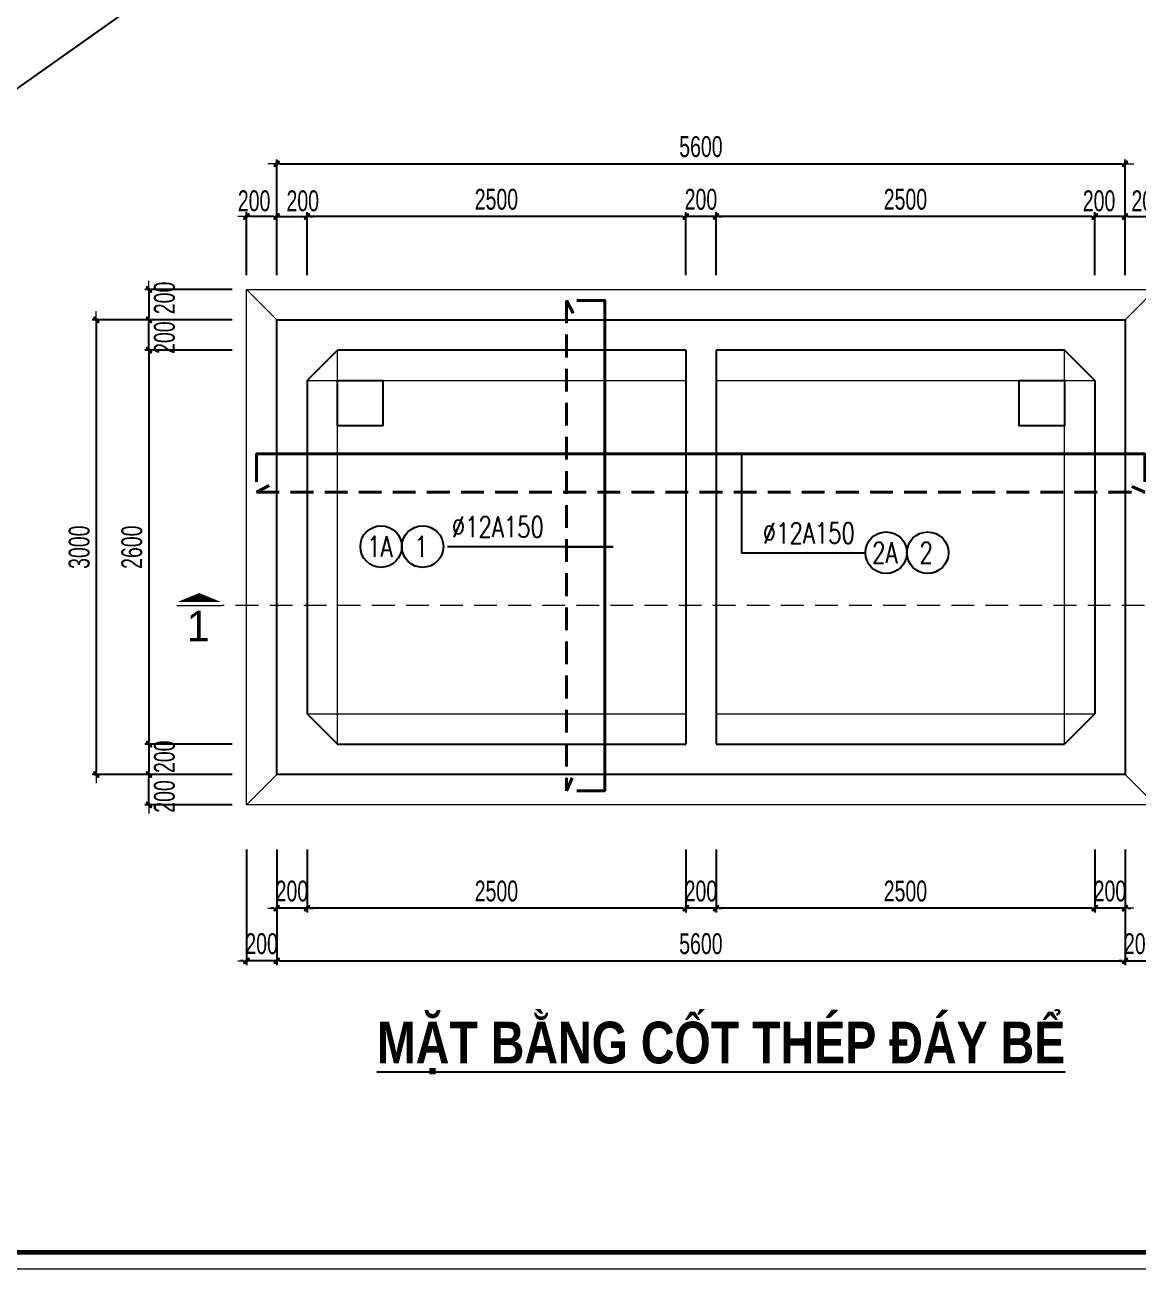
# Model space of a CAD drawing. Header units: millimetres. Extents: x 142758 to 365363, y -504867 to -415100.
# Drawn here: x 255307 to 262656, y -478817 to -470608 of the extents above; entities that cross this region are included whole.
import ezdxf
from ezdxf.enums import TextEntityAlignment as Align

# ---------------------------------------------------------------- set-up
doc = ezdxf.new("R2010")
doc.units = ezdxf.units.MM
doc.header["$LTSCALE"] = 20
doc.header["$MEASUREMENT"] = 0
doc.header["$PDMODE"] = 32
doc.linetypes.add('HIDDEN', pattern=[0.375, 0.25, -0.125])
doc.layers.get('Defpoints').update_dxf_attribs({"color": 1})
doc.layers.add('KCS_Plotter', color=11, linetype='Continuous', plot=False)
doc.layers.add('Khungten_LCDI', color=7, linetype='Continuous')
for name, color, linetype, lineweight in [('LC Dim', 8, 'Continuous', 18), ('LC Khac', 4, 'Continuous', 9), ('LC MANH DUT', 35, 'HIDDEN', 5), ('LC Net dam2', 6, 'Continuous', 40), ('LC Net manh', 16, 'Continuous', 5), ('LC Net thay', 7, 'Continuous', 25), ('LC Text1', 3, 'Continuous', 20), ('LC Text2', 7, 'Continuous', 25)]:
    doc.layers.add(name, color=color, linetype=linetype, lineweight=lineweight)
doc.styles.add('HOATBIF', font='hoatbif.shx', dxfattribs={"width": 0.7})
doc.styles.add('Khungten', font='VHAVAN.TTF', dxfattribs={"width": 0.9, "height": 5000})
doc.styles.add('LC 1', font='VHAVANB.TTF')
doc.styles.add('LC 3', font='vnsimli.shx', dxfattribs={"width": 0.75})
doc.styles.add('LC3', font='VHARIALB.TTF', dxfattribs={"width": 0.8})
doc.styles.add('Title', font='VHBLACK.TTF', dxfattribs={"width": 0.8})
doc.dimstyles.new('MONG', dxfattribs={"dimscale": 50, "dimtxt": 2.5, "dimasz": 0.35, "dimexe": 0.5, "dimexo": 0, "dimgap": 0.8, "dimtad": 1, "dimdec": 0, "dimzin": 0, "dimdsep": 46, "dimtxsty": 'HOATBIF', "dimblk1": 'DOT', "dimblk2": 'DOT', "dimsah": 1, "dimcen": -1, "dimdle": 1, "dimclrd": 256, "dimclre": 256, "dimclrt": 4, "dimadec": 3, "dimazin": 2, "dimtfac": 0.333333, "dimtdec": 0, "dimtix": 1, "dimtmove": 2, "dimatfit": 3, "dimldrblk": 'DOT', "dimfxl": 1, "dimtvp": 0.833333, "dimtolj": 1, "dimtzin": 0, "dimarcsym": 0})

# ---------------------------------------------------------------- blocks, each defined once
blk = doc.blocks.new('lcdi fix')
at = {"layer": 'Defpoints', "lineweight": 0}
blk.add_lwpolyline([(-1200, -14850), (-1200, 14850), (40800, 14850), (40800, -14850)], close=True, dxfattribs=at)
at = {"layer": 'Khungten_LCDI', "color": 5, "lineweight": 60}
blk.add_lwpolyline([(0, -14650), (0, 14650), (40600, 14650), (40600, -14650)], close=True, dxfattribs=at)
at = {"color": 7, "style": 'Khungten', "width": 0.8}
for tag, p in [('REVISION', (39499, -10746)), ('NGAYHT', (39546, -11609))]:
    blk.add_attdef(tag, text='', height=200, dxfattribs=at).set_placement(p, align=Align.CENTER)
at = {"layer": 'LC Text1', "style": 'Title', "width": 1.485915}
for tag, p, p2 in [('TENBANVE1', (36913, -8886), (40339, -8886)), ('TENBANVE2', (36913, -9562), (40339, -9562))]:
    blk.add_attdef(tag, text='', height=250, dxfattribs=at).set_placement(p, p2, align=Align.FIT)
at = {"layer": 'LC Text1', "style": 'Title', "width": 0.7}
blk.add_attdef('SOBANVE', text='', height=250, dxfattribs=at).set_placement((39562, -13896), align=Align.CENTER)
blk = doc.blocks.new('DOT')
at = {"layer": 'LC Dim'}
blk.add_line((-3, 0), (3, 0), dxfattribs=at)
at = {"layer": 'LC Dim', "color": 4}
blk.add_line((-1, -1), (1, 1), dxfattribs=at)
blk.add_lwpolyline([(0.5, 1), (-1, -0.5), (-0.5, -1), (1, 0.5)], close=True, dxfattribs=at)
blk = doc.blocks.new('*D274')
at = {"layer": 'Defpoints', "color": 0, "ltscale": 2, "transparency": 16777216}
for p in [(256675.5, -472753.9), (256126.4, -475353.9), (256675.5, -475353.9)]:
    blk.add_point(p, dxfattribs=at)
at = {"layer": 'LC Dim', "lineweight": -2, "ltscale": 2, "transparency": 16777216}
for p, q in [((256675.5, -472753.9), (256098.9, -472753.9)), ((256126.4, -472773.1), (256126.4, -475334.6)), ((256675.5, -475353.9), (256098.9, -475353.9))]:
    blk.add_line(p, q, dxfattribs=at)
at = {"layer": 'LC Dim', "lineweight": -2, "ltscale": 2, "transparency": 16777216, "xscale": 19.25, "yscale": 19.25, "zscale": 19.25}
for p, rotation in [((256126.4, -472753.9), 90), ((256126.4, -475353.9), 270)]:
    blk.add_blockref('DOT', p, dxfattribs=dict(at, rotation=rotation))
at = {"layer": 'LC Dim', "color": 4, "ltscale": 2, "transparency": 16777216, "insert": (256013.6, -474053.9), "char_height": 137.5, "attachment_point": 5, "rotation": 90, "style": 'HOATBIF'}
blk.add_mtext('\\A1;2600', dxfattribs=at)
blk = doc.blocks.new('_Dot')
at = {"color": 0, "linetype": 'ByBlock', "lineweight": -2}
blk.add_line((-0.5, 0), (-1, 0), dxfattribs=at)
at = {"color": 0, "linetype": 'ByBlock', "const_width": 0.5}
blk.add_lwpolyline([(-0.25, 0, 1), (0.25, 0, 1)], format="xyb", close=True, dxfattribs=at)
blk = doc.blocks.new('*D275')
at = {"layer": 'Defpoints', "color": 0, "ltscale": 2, "transparency": 16777216}
for p in [(256675.5, -472553.9), (255778.9, -475553.9), (256675.5, -475553.9)]:
    blk.add_point(p, dxfattribs=at)
at = {"layer": 'LC Dim', "lineweight": -2, "ltscale": 2, "transparency": 16777216}
for p, q in [((256675.5, -472553.9), (255751.4, -472553.9)), ((255778.9, -472573.1), (255778.9, -475534.6)), ((256675.5, -475553.9), (255751.4, -475553.9))]:
    blk.add_line(p, q, dxfattribs=at)
at = {"layer": 'LC Dim', "lineweight": -2, "ltscale": 2, "transparency": 16777216, "xscale": 19.25, "yscale": 19.25, "zscale": 19.25}
for p, rotation in [((255778.9, -472553.9), 90), ((255778.9, -475553.9), 270)]:
    blk.add_blockref('DOT', p, dxfattribs=dict(at, rotation=rotation))
at = {"layer": 'LC Dim', "color": 4, "ltscale": 2, "transparency": 16777216, "insert": (255666.1, -474053.9), "char_height": 137.5, "attachment_point": 5, "rotation": 90, "style": 'HOATBIF'}
blk.add_mtext('\\A1;3000', dxfattribs=at)
blk = doc.blocks.new('*D277')
at = {"layer": 'Defpoints', "color": 0, "ltscale": 2, "transparency": 16777216}
for p in [(262369.8, -471871.9), (262369.8, -472259.5), (262569.8, -472259.5)]:
    blk.add_point(p, dxfattribs=at)
at = {"layer": 'LC Dim', "lineweight": -2, "ltscale": 2, "transparency": 16777216}
for p, q in [((262369.8, -472259.5), (262369.8, -471844.4)), ((262569.8, -472259.5), (262569.8, -471844.4)), ((262350.6, -471871.9), (262331.3, -471871.9)), ((262569.8, -471871.9), (262369.8, -471871.9)), ((262589.1, -471871.9), (262608.3, -471871.9))]:
    blk.add_line(p, q, dxfattribs=at)
at = {"layer": 'LC Dim', "lineweight": -2, "ltscale": 2, "transparency": 16777216, "xscale": 19.25, "yscale": 19.25, "zscale": 19.25}
blk.add_blockref('DOT', (262369.8, -471871.9), dxfattribs=at)
at = {"layer": 'LC Dim', "lineweight": -2, "ltscale": 2, "transparency": 16777216, "xscale": 19.25, "yscale": 19.25, "zscale": 19.25, "rotation": 180}
blk.add_blockref('DOT', (262569.8, -471871.9), dxfattribs=at)
at = {"layer": 'LC Dim', "color": 4, "ltscale": 2, "transparency": 16777216, "insert": (262398.1, -471769.4), "char_height": 137.5, "attachment_point": 5, "style": 'HOATBIF'}
blk.add_mtext('\\A1;200', dxfattribs=at)
blk = doc.blocks.new('*D278')
at = {"layer": 'Defpoints', "color": 0, "ltscale": 2, "transparency": 16777216}
for p in [(262769.8, -471871.9), (262569.8, -472259.5), (262769.8, -472259.5)]:
    blk.add_point(p, dxfattribs=at)
at = {"layer": 'LC Dim', "lineweight": -2, "ltscale": 2, "transparency": 16777216}
for p, q in [((262569.8, -472259.5), (262569.8, -471844.4)), ((262769.8, -472259.5), (262769.8, -471844.4)), ((262589.1, -471871.9), (262750.6, -471871.9))]:
    blk.add_line(p, q, dxfattribs=at)
at = {"layer": 'LC Dim', "lineweight": -2, "ltscale": 2, "transparency": 16777216, "xscale": 19.25, "yscale": 19.25, "zscale": 19.25, "rotation": 180}
blk.add_blockref('DOT', (262569.8, -471871.9), dxfattribs=at)
at = {"layer": 'LC Dim', "lineweight": -2, "ltscale": 2, "transparency": 16777216, "xscale": 19.25, "yscale": 19.25, "zscale": 19.25}
blk.add_blockref('DOT', (262769.8, -471871.9), dxfattribs=at)
at = {"layer": 'LC Dim', "color": 4, "ltscale": 2, "transparency": 16777216, "insert": (262719.3, -471769.4), "char_height": 137.5, "attachment_point": 5, "style": 'HOATBIF'}
blk.add_mtext('\\A1;200', dxfattribs=at)
blk = doc.blocks.new('*D279')
at = {"layer": 'Defpoints', "color": 0, "ltscale": 2, "transparency": 16777216}
for p in [(257169.8, -471871.9), (256969.8, -472259.5), (257169.8, -472259.5)]:
    blk.add_point(p, dxfattribs=at)
at = {"layer": 'LC Dim', "lineweight": -2, "ltscale": 2, "transparency": 16777216}
for p, q in [((256969.8, -472259.5), (256969.8, -471844.4)), ((257169.8, -472259.5), (257169.8, -471844.4)), ((256950.6, -471871.9), (256931.3, -471871.9)), ((256969.8, -471871.9), (257169.8, -471871.9)), ((257189.1, -471871.9), (257208.3, -471871.9))]:
    blk.add_line(p, q, dxfattribs=at)
at = {"layer": 'LC Dim', "lineweight": -2, "ltscale": 2, "transparency": 16777216, "xscale": 19.25, "yscale": 19.25, "zscale": 19.25}
blk.add_blockref('DOT', (256969.8, -471871.9), dxfattribs=at)
at = {"layer": 'LC Dim', "lineweight": -2, "ltscale": 2, "transparency": 16777216, "xscale": 19.25, "yscale": 19.25, "zscale": 19.25, "rotation": 180}
blk.add_blockref('DOT', (257169.8, -471871.9), dxfattribs=at)
at = {"layer": 'LC Dim', "color": 4, "ltscale": 2, "transparency": 16777216, "insert": (257141.6, -471769.4), "char_height": 137.5, "attachment_point": 5, "style": 'HOATBIF'}
blk.add_mtext('\\A1;200', dxfattribs=at)
blk = doc.blocks.new('*D280')
at = {"layer": 'Defpoints', "color": 0, "ltscale": 2, "transparency": 16777216}
for p in [(256769.8, -471871.9), (256769.8, -472259.5), (256969.8, -472259.5)]:
    blk.add_point(p, dxfattribs=at)
at = {"layer": 'LC Dim', "lineweight": -2, "ltscale": 2, "transparency": 16777216}
for p, q in [((256769.8, -472259.5), (256769.8, -471844.4)), ((256969.8, -472259.5), (256969.8, -471844.4)), ((256950.6, -471871.9), (256789.1, -471871.9))]:
    blk.add_line(p, q, dxfattribs=at)
at = {"layer": 'LC Dim', "lineweight": -2, "ltscale": 2, "transparency": 16777216, "xscale": 19.25, "yscale": 19.25, "zscale": 19.25, "rotation": 180}
blk.add_blockref('DOT', (256769.8, -471871.9), dxfattribs=at)
at = {"layer": 'LC Dim', "lineweight": -2, "ltscale": 2, "transparency": 16777216, "xscale": 19.25, "yscale": 19.25, "zscale": 19.25}
blk.add_blockref('DOT', (256969.8, -471871.9), dxfattribs=at)
at = {"layer": 'LC Dim', "color": 4, "ltscale": 2, "transparency": 16777216, "insert": (256820.4, -471769.4), "char_height": 137.5, "attachment_point": 5, "style": 'HOATBIF'}
blk.add_mtext('\\A1;200', dxfattribs=at)
blk = doc.blocks.new('*D281')
at = {"layer": 'Defpoints', "color": 0, "ltscale": 2, "transparency": 16777216}
for p in [(256675.5, -472353.9), (256126.4, -472553.9), (256675.5, -472553.9)]:
    blk.add_point(p, dxfattribs=at)
at = {"layer": 'LC Dim', "lineweight": -2, "ltscale": 2, "transparency": 16777216}
for p, q in [((256675.5, -472353.9), (256098.9, -472353.9)), ((256126.4, -472373.1), (256126.4, -472534.6)), ((256675.5, -472553.9), (256098.9, -472553.9))]:
    blk.add_line(p, q, dxfattribs=at)
at = {"layer": 'LC Dim', "lineweight": -2, "ltscale": 2, "transparency": 16777216, "xscale": 19.25, "yscale": 19.25, "zscale": 19.25}
for p, rotation in [((256126.4, -472353.9), 90), ((256126.4, -472553.9), 270)]:
    blk.add_blockref('DOT', p, dxfattribs=dict(at, rotation=rotation))
at = {"layer": 'LC Dim', "color": 4, "ltscale": 2, "transparency": 16777216, "insert": (256228.9, -472409.3), "char_height": 137.5, "attachment_point": 5, "rotation": 90, "style": 'HOATBIF'}
blk.add_mtext('\\A1;200', dxfattribs=at)
blk = doc.blocks.new('*D282')
at = {"layer": 'Defpoints', "color": 0, "ltscale": 2, "transparency": 16777216}
for p in [(256126.4, -472553.9), (256675.5, -472553.9), (256675.5, -472753.9)]:
    blk.add_point(p, dxfattribs=at)
at = {"layer": 'LC Dim', "lineweight": -2, "ltscale": 2, "transparency": 16777216}
for p, q in [((256675.5, -472553.9), (256098.9, -472553.9)), ((256126.4, -472734.6), (256126.4, -472573.1)), ((256675.5, -472753.9), (256098.9, -472753.9))]:
    blk.add_line(p, q, dxfattribs=at)
at = {"layer": 'LC Dim', "lineweight": -2, "ltscale": 2, "transparency": 16777216, "xscale": 19.25, "yscale": 19.25, "zscale": 19.25}
for p, rotation in [((256126.4, -472553.9), 90), ((256126.4, -472753.9), 270)]:
    blk.add_blockref('DOT', p, dxfattribs=dict(at, rotation=rotation))
at = {"layer": 'LC Dim', "color": 4, "ltscale": 2, "transparency": 16777216, "insert": (256228.9, -472671.3), "char_height": 137.5, "attachment_point": 5, "rotation": 90, "style": 'HOATBIF'}
blk.add_mtext('\\A1;200', dxfattribs=at)
blk = doc.blocks.new('*D283')
at = {"layer": 'Defpoints', "color": 0, "ltscale": 2, "transparency": 16777216}
for p in [(256126.4, -475553.9), (256675.5, -475553.9), (256675.5, -475753.9)]:
    blk.add_point(p, dxfattribs=at)
at = {"layer": 'LC Dim', "lineweight": -2, "ltscale": 2, "transparency": 16777216}
for p, q in [((256675.5, -475553.9), (256098.9, -475553.9)), ((256126.4, -475734.6), (256126.4, -475573.1)), ((256675.5, -475753.9), (256098.9, -475753.9))]:
    blk.add_line(p, q, dxfattribs=at)
at = {"layer": 'LC Dim', "lineweight": -2, "ltscale": 2, "transparency": 16777216, "xscale": 19.25, "yscale": 19.25, "zscale": 19.25}
for p, rotation in [((256126.4, -475553.9), 90), ((256126.4, -475753.9), 270)]:
    blk.add_blockref('DOT', p, dxfattribs=dict(at, rotation=rotation))
at = {"layer": 'LC Dim', "color": 4, "ltscale": 2, "transparency": 16777216, "insert": (256228.9, -475698.5), "char_height": 137.5, "attachment_point": 5, "rotation": 90, "style": 'HOATBIF'}
blk.add_mtext('\\A1;200', dxfattribs=at)
blk = doc.blocks.new('*D284')
at = {"layer": 'Defpoints', "color": 0, "ltscale": 2, "transparency": 16777216}
for p in [(256675.5, -475353.9), (256126.4, -475553.9), (256675.5, -475553.9)]:
    blk.add_point(p, dxfattribs=at)
at = {"layer": 'LC Dim', "lineweight": -2, "ltscale": 2, "transparency": 16777216}
for p, q in [((256675.5, -475353.9), (256098.9, -475353.9)), ((256126.4, -475373.1), (256126.4, -475534.6)), ((256675.5, -475553.9), (256098.9, -475553.9))]:
    blk.add_line(p, q, dxfattribs=at)
at = {"layer": 'LC Dim', "lineweight": -2, "ltscale": 2, "transparency": 16777216, "xscale": 19.25, "yscale": 19.25, "zscale": 19.25}
for p, rotation in [((256126.4, -475353.9), 90), ((256126.4, -475553.9), 270)]:
    blk.add_blockref('DOT', p, dxfattribs=dict(at, rotation=rotation))
at = {"layer": 'LC Dim', "color": 4, "ltscale": 2, "transparency": 16777216, "insert": (256228.9, -475436.4), "char_height": 137.5, "attachment_point": 5, "rotation": 90, "style": 'HOATBIF'}
blk.add_mtext('\\A1;200', dxfattribs=at)
blk = doc.blocks.new('TIEUDE1')
at = {"layer": 'LC Text2', "color": 7, "style": 'LC 1'}
blk.add_attdef('TIªU§Ò', text='', height=5, dxfattribs=at).set_placement((0, 0), align=Align.BOTTOM_CENTER)
blk.add_attdef('TL', text='', height=3, dxfattribs=at).set_placement((0, -2), align=Align.TOP_CENTER)
blk = doc.blocks.new('*D285')
at = {"layer": 'Defpoints', "color": 0, "ltscale": 2, "transparency": 16777216}
for p in [(262569.8, -471524.4), (256969.8, -472259.5), (262569.8, -472259.5)]:
    blk.add_point(p, dxfattribs=at)
at = {"layer": 'LC Dim', "lineweight": -2, "ltscale": 2, "transparency": 16777216}
for p, q in [((256969.8, -472259.5), (256969.8, -471496.9)), ((262569.8, -472259.5), (262569.8, -471496.9)), ((256989.1, -471524.4), (262550.6, -471524.4))]:
    blk.add_line(p, q, dxfattribs=at)
at = {"layer": 'LC Dim', "lineweight": -2, "ltscale": 2, "transparency": 16777216, "xscale": 19.25, "yscale": 19.25, "zscale": 19.25, "rotation": 180}
blk.add_blockref('DOT', (256969.8, -471524.4), dxfattribs=at)
at = {"layer": 'LC Dim', "lineweight": -2, "ltscale": 2, "transparency": 16777216, "xscale": 19.25, "yscale": 19.25, "zscale": 19.25}
blk.add_blockref('DOT', (262569.8, -471524.4), dxfattribs=at)
at = {"layer": 'LC Dim', "color": 4, "ltscale": 2, "transparency": 16777216, "insert": (259769.8, -471411.7), "char_height": 137.5, "attachment_point": 5, "style": 'HOATBIF'}
blk.add_mtext('\\A1;5600', dxfattribs=at)
blk = doc.blocks.new('*D286')
at = {"layer": 'Defpoints', "color": 0, "ltscale": 2, "transparency": 16777216}
for p in [(259869.8, -471871.9), (259869.8, -472259.5), (262369.8, -472259.5)]:
    blk.add_point(p, dxfattribs=at)
at = {"layer": 'LC Dim', "lineweight": -2, "ltscale": 2, "transparency": 16777216}
for p, q in [((259869.8, -472259.5), (259869.8, -471844.4)), ((262369.8, -472259.5), (262369.8, -471844.4)), ((262350.6, -471871.9), (259889.1, -471871.9))]:
    blk.add_line(p, q, dxfattribs=at)
at = {"layer": 'LC Dim', "lineweight": -2, "ltscale": 2, "transparency": 16777216, "xscale": 19.25, "yscale": 19.25, "zscale": 19.25, "rotation": 180}
blk.add_blockref('DOT', (259869.8, -471871.9), dxfattribs=at)
at = {"layer": 'LC Dim', "lineweight": -2, "ltscale": 2, "transparency": 16777216, "xscale": 19.25, "yscale": 19.25, "zscale": 19.25}
blk.add_blockref('DOT', (262369.8, -471871.9), dxfattribs=at)
at = {"layer": 'LC Dim', "color": 4, "ltscale": 2, "transparency": 16777216, "insert": (261119.8, -471759.2), "char_height": 137.5, "attachment_point": 5, "style": 'HOATBIF'}
blk.add_mtext('\\A1;2500', dxfattribs=at)
blk = doc.blocks.new('*D287')
at = {"layer": 'Defpoints', "color": 0, "ltscale": 2, "transparency": 16777216}
for p in [(257169.8, -471871.9), (257169.8, -472259.5), (259669.8, -472259.5)]:
    blk.add_point(p, dxfattribs=at)
at = {"layer": 'LC Dim', "lineweight": -2, "ltscale": 2, "transparency": 16777216}
for p, q in [((257169.8, -472259.5), (257169.8, -471844.4)), ((259669.8, -472259.5), (259669.8, -471844.4)), ((259650.6, -471871.9), (257189.1, -471871.9))]:
    blk.add_line(p, q, dxfattribs=at)
at = {"layer": 'LC Dim', "lineweight": -2, "ltscale": 2, "transparency": 16777216, "xscale": 19.25, "yscale": 19.25, "zscale": 19.25, "rotation": 180}
blk.add_blockref('DOT', (257169.8, -471871.9), dxfattribs=at)
at = {"layer": 'LC Dim', "lineweight": -2, "ltscale": 2, "transparency": 16777216, "xscale": 19.25, "yscale": 19.25, "zscale": 19.25}
blk.add_blockref('DOT', (259669.8, -471871.9), dxfattribs=at)
at = {"layer": 'LC Dim', "color": 4, "ltscale": 2, "transparency": 16777216, "insert": (258419.8, -471759.2), "char_height": 137.5, "attachment_point": 5, "style": 'HOATBIF'}
blk.add_mtext('\\A1;2500', dxfattribs=at)
blk = doc.blocks.new('*D288')
at = {"layer": 'Defpoints', "color": 0, "ltscale": 2, "transparency": 16777216}
for p in [(259669.8, -471871.9), (259669.8, -472259.5), (259869.8, -472259.5)]:
    blk.add_point(p, dxfattribs=at)
at = {"layer": 'LC Dim', "lineweight": -2, "ltscale": 2, "transparency": 16777216}
for p, q in [((259669.8, -472259.5), (259669.8, -471844.4)), ((259869.8, -472259.5), (259869.8, -471844.4)), ((259650.6, -471871.9), (259631.3, -471871.9)), ((259869.8, -471871.9), (259669.8, -471871.9)), ((259889.1, -471871.9), (259908.3, -471871.9))]:
    blk.add_line(p, q, dxfattribs=at)
at = {"layer": 'LC Dim', "lineweight": -2, "ltscale": 2, "transparency": 16777216, "xscale": 19.25, "yscale": 19.25, "zscale": 19.25}
blk.add_blockref('DOT', (259669.8, -471871.9), dxfattribs=at)
at = {"layer": 'LC Dim', "lineweight": -2, "ltscale": 2, "transparency": 16777216, "xscale": 19.25, "yscale": 19.25, "zscale": 19.25, "rotation": 180}
blk.add_blockref('DOT', (259869.8, -471871.9), dxfattribs=at)
at = {"layer": 'LC Dim', "color": 4, "ltscale": 2, "transparency": 16777216, "insert": (259769.8, -471759.2), "char_height": 137.5, "attachment_point": 5, "style": 'HOATBIF'}
blk.add_mtext('\\A1;200', dxfattribs=at)
blk = doc.blocks.new('*D289')
at = {"layer": 'Defpoints', "color": 0, "ltscale": 2, "transparency": 16777216}
for p in [(256969.8, -476048.2), (262569.8, -476048.2), (262569.8, -476783.3)]:
    blk.add_point(p, dxfattribs=at)
at = {"layer": 'LC Dim', "lineweight": -2, "ltscale": 2, "transparency": 16777216}
for p, q in [((256969.8, -476048.2), (256969.8, -476810.8)), ((262569.8, -476048.2), (262569.8, -476810.8)), ((256989.1, -476783.3), (262550.6, -476783.3))]:
    blk.add_line(p, q, dxfattribs=at)
at = {"layer": 'LC Dim', "lineweight": -2, "ltscale": 2, "transparency": 16777216, "xscale": 19.25, "yscale": 19.25, "zscale": 19.25, "rotation": 180}
blk.add_blockref('DOT', (256969.8, -476783.3), dxfattribs=at)
at = {"layer": 'LC Dim', "lineweight": -2, "ltscale": 2, "transparency": 16777216, "xscale": 19.25, "yscale": 19.25, "zscale": 19.25}
blk.add_blockref('DOT', (262569.8, -476783.3), dxfattribs=at)
at = {"layer": 'LC Dim', "color": 4, "ltscale": 2, "transparency": 16777216, "insert": (259769.8, -476670.6), "char_height": 137.5, "attachment_point": 5, "style": 'HOATBIF'}
blk.add_mtext('\\A1;5600', dxfattribs=at)
blk = doc.blocks.new('*D290')
at = {"layer": 'Defpoints', "color": 0, "ltscale": 2, "transparency": 16777216}
for p in [(259869.8, -476048.2), (262369.8, -476048.2), (259869.8, -476435.8)]:
    blk.add_point(p, dxfattribs=at)
at = {"layer": 'LC Dim', "lineweight": -2, "ltscale": 2, "transparency": 16777216}
for p, q in [((259869.8, -476048.2), (259869.8, -476463.3)), ((262369.8, -476048.2), (262369.8, -476463.3)), ((262350.6, -476435.8), (259889.1, -476435.8))]:
    blk.add_line(p, q, dxfattribs=at)
at = {"layer": 'LC Dim', "lineweight": -2, "ltscale": 2, "transparency": 16777216, "xscale": 19.25, "yscale": 19.25, "zscale": 19.25, "rotation": 180}
blk.add_blockref('DOT', (259869.8, -476435.8), dxfattribs=at)
at = {"layer": 'LC Dim', "lineweight": -2, "ltscale": 2, "transparency": 16777216, "xscale": 19.25, "yscale": 19.25, "zscale": 19.25}
blk.add_blockref('DOT', (262369.8, -476435.8), dxfattribs=at)
at = {"layer": 'LC Dim', "color": 4, "ltscale": 2, "transparency": 16777216, "insert": (261119.8, -476323.1), "char_height": 137.5, "attachment_point": 5, "style": 'HOATBIF'}
blk.add_mtext('\\A1;2500', dxfattribs=at)
blk = doc.blocks.new('*D291')
at = {"layer": 'Defpoints', "color": 0, "ltscale": 2, "transparency": 16777216}
for p in [(257169.8, -476048.2), (259669.8, -476048.2), (257169.8, -476435.8)]:
    blk.add_point(p, dxfattribs=at)
at = {"layer": 'LC Dim', "lineweight": -2, "ltscale": 2, "transparency": 16777216}
for p, q in [((257169.8, -476048.2), (257169.8, -476463.3)), ((259669.8, -476048.2), (259669.8, -476463.3)), ((259650.6, -476435.8), (257189.1, -476435.8))]:
    blk.add_line(p, q, dxfattribs=at)
at = {"layer": 'LC Dim', "lineweight": -2, "ltscale": 2, "transparency": 16777216, "xscale": 19.25, "yscale": 19.25, "zscale": 19.25, "rotation": 180}
blk.add_blockref('DOT', (257169.8, -476435.8), dxfattribs=at)
at = {"layer": 'LC Dim', "lineweight": -2, "ltscale": 2, "transparency": 16777216, "xscale": 19.25, "yscale": 19.25, "zscale": 19.25}
blk.add_blockref('DOT', (259669.8, -476435.8), dxfattribs=at)
at = {"layer": 'LC Dim', "color": 4, "ltscale": 2, "transparency": 16777216, "insert": (258419.8, -476323.1), "char_height": 137.5, "attachment_point": 5, "style": 'HOATBIF'}
blk.add_mtext('\\A1;2500', dxfattribs=at)
blk = doc.blocks.new('*D292')
at = {"layer": 'Defpoints', "color": 0, "ltscale": 2, "transparency": 16777216}
for p in [(259669.8, -476048.2), (259869.8, -476048.2), (259669.8, -476435.8)]:
    blk.add_point(p, dxfattribs=at)
at = {"layer": 'LC Dim', "lineweight": -2, "ltscale": 2, "transparency": 16777216}
for p, q in [((259669.8, -476048.2), (259669.8, -476463.3)), ((259869.8, -476048.2), (259869.8, -476463.3)), ((259650.6, -476435.8), (259631.3, -476435.8)), ((259869.8, -476435.8), (259669.8, -476435.8)), ((259889.1, -476435.8), (259908.3, -476435.8))]:
    blk.add_line(p, q, dxfattribs=at)
at = {"layer": 'LC Dim', "lineweight": -2, "ltscale": 2, "transparency": 16777216, "xscale": 19.25, "yscale": 19.25, "zscale": 19.25}
blk.add_blockref('DOT', (259669.8, -476435.8), dxfattribs=at)
at = {"layer": 'LC Dim', "lineweight": -2, "ltscale": 2, "transparency": 16777216, "xscale": 19.25, "yscale": 19.25, "zscale": 19.25, "rotation": 180}
blk.add_blockref('DOT', (259869.8, -476435.8), dxfattribs=at)
at = {"layer": 'LC Dim', "color": 4, "ltscale": 2, "transparency": 16777216, "insert": (259769.8, -476323.1), "char_height": 137.5, "attachment_point": 5, "style": 'HOATBIF'}
blk.add_mtext('\\A1;200', dxfattribs=at)
blk = doc.blocks.new('*D293')
at = {"layer": 'Defpoints', "color": 0, "ltscale": 2, "transparency": 16777216}
for p in [(256969.8, -476048.2), (257169.8, -476048.2), (256969.8, -476435.8)]:
    blk.add_point(p, dxfattribs=at)
at = {"layer": 'LC Dim', "lineweight": -2, "ltscale": 2, "transparency": 16777216}
for p, q in [((256969.8, -476048.2), (256969.8, -476463.3)), ((257169.8, -476048.2), (257169.8, -476463.3)), ((256950.6, -476435.8), (256931.3, -476435.8)), ((257169.8, -476435.8), (256969.8, -476435.8)), ((257189.1, -476435.8), (257208.3, -476435.8))]:
    blk.add_line(p, q, dxfattribs=at)
at = {"layer": 'LC Dim', "lineweight": -2, "ltscale": 2, "transparency": 16777216, "xscale": 19.25, "yscale": 19.25, "zscale": 19.25}
blk.add_blockref('DOT', (256969.8, -476435.8), dxfattribs=at)
at = {"layer": 'LC Dim', "lineweight": -2, "ltscale": 2, "transparency": 16777216, "xscale": 19.25, "yscale": 19.25, "zscale": 19.25, "rotation": 180}
blk.add_blockref('DOT', (257169.8, -476435.8), dxfattribs=at)
at = {"layer": 'LC Dim', "color": 4, "ltscale": 2, "transparency": 16777216, "insert": (257069.8, -476323.1), "char_height": 137.5, "attachment_point": 5, "style": 'HOATBIF'}
blk.add_mtext('\\A1;200', dxfattribs=at)
blk = doc.blocks.new('*D294')
at = {"layer": 'Defpoints', "color": 0, "ltscale": 2, "transparency": 16777216}
for p in [(262369.8, -476048.2), (262569.8, -476048.2), (262369.8, -476435.8)]:
    blk.add_point(p, dxfattribs=at)
at = {"layer": 'LC Dim', "lineweight": -2, "ltscale": 2, "transparency": 16777216}
for p, q in [((262369.8, -476048.2), (262369.8, -476463.3)), ((262569.8, -476048.2), (262569.8, -476463.3)), ((262350.6, -476435.8), (262331.3, -476435.8)), ((262569.8, -476435.8), (262369.8, -476435.8)), ((262589.1, -476435.8), (262608.3, -476435.8))]:
    blk.add_line(p, q, dxfattribs=at)
at = {"layer": 'LC Dim', "lineweight": -2, "ltscale": 2, "transparency": 16777216, "xscale": 19.25, "yscale": 19.25, "zscale": 19.25}
blk.add_blockref('DOT', (262369.8, -476435.8), dxfattribs=at)
at = {"layer": 'LC Dim', "lineweight": -2, "ltscale": 2, "transparency": 16777216, "xscale": 19.25, "yscale": 19.25, "zscale": 19.25, "rotation": 180}
blk.add_blockref('DOT', (262569.8, -476435.8), dxfattribs=at)
at = {"layer": 'LC Dim', "color": 4, "ltscale": 2, "transparency": 16777216, "insert": (262469.8, -476323.1), "char_height": 137.5, "attachment_point": 5, "style": 'HOATBIF'}
blk.add_mtext('\\A1;200', dxfattribs=at)
blk = doc.blocks.new('*D295')
at = {"layer": 'Defpoints', "color": 0, "ltscale": 2, "transparency": 16777216}
for p in [(256769.8, -476048.2), (256969.8, -476048.2), (256769.8, -476783.3)]:
    blk.add_point(p, dxfattribs=at)
at = {"layer": 'LC Dim', "lineweight": -2, "ltscale": 2, "transparency": 16777216}
for p, q in [((256769.8, -476048.2), (256769.8, -476810.8)), ((256969.8, -476048.2), (256969.8, -476810.8)), ((256750.6, -476783.3), (256731.3, -476783.3)), ((256969.8, -476783.3), (256769.8, -476783.3)), ((256989.1, -476783.3), (257008.3, -476783.3))]:
    blk.add_line(p, q, dxfattribs=at)
at = {"layer": 'LC Dim', "lineweight": -2, "ltscale": 2, "transparency": 16777216, "xscale": 19.25, "yscale": 19.25, "zscale": 19.25}
blk.add_blockref('DOT', (256769.8, -476783.3), dxfattribs=at)
at = {"layer": 'LC Dim', "lineweight": -2, "ltscale": 2, "transparency": 16777216, "xscale": 19.25, "yscale": 19.25, "zscale": 19.25, "rotation": 180}
blk.add_blockref('DOT', (256969.8, -476783.3), dxfattribs=at)
at = {"layer": 'LC Dim', "color": 4, "ltscale": 2, "transparency": 16777216, "insert": (256869.8, -476670.6), "char_height": 137.5, "attachment_point": 5, "style": 'HOATBIF'}
blk.add_mtext('\\A1;200', dxfattribs=at)
blk = doc.blocks.new('*D296')
at = {"layer": 'Defpoints', "color": 0, "ltscale": 2, "transparency": 16777216}
for p in [(262569.8, -476048.2), (262769.8, -476048.2), (262769.8, -476783.3)]:
    blk.add_point(p, dxfattribs=at)
at = {"layer": 'LC Dim', "lineweight": -2, "ltscale": 2, "transparency": 16777216}
for p, q in [((262569.8, -476048.2), (262569.8, -476810.8)), ((262769.8, -476048.2), (262769.8, -476810.8)), ((262550.6, -476783.3), (262531.3, -476783.3)), ((262569.8, -476783.3), (262769.8, -476783.3)), ((262789.1, -476783.3), (262808.3, -476783.3))]:
    blk.add_line(p, q, dxfattribs=at)
at = {"layer": 'LC Dim', "lineweight": -2, "ltscale": 2, "transparency": 16777216, "xscale": 19.25, "yscale": 19.25, "zscale": 19.25}
blk.add_blockref('DOT', (262569.8, -476783.3), dxfattribs=at)
at = {"layer": 'LC Dim', "lineweight": -2, "ltscale": 2, "transparency": 16777216, "xscale": 19.25, "yscale": 19.25, "zscale": 19.25, "rotation": 180}
blk.add_blockref('DOT', (262769.8, -476783.3), dxfattribs=at)
at = {"layer": 'LC Dim', "color": 4, "ltscale": 2, "transparency": 16777216, "insert": (262669.8, -476670.6), "char_height": 137.5, "attachment_point": 5, "style": 'HOATBIF'}
blk.add_mtext('\\A1;200', dxfattribs=at)

msp = doc.modelspace()

# ---------------------------------------------------------------- linework, layer by layer
at = {"layer": 'KCS_Plotter', "ltscale": 2}
msp.add_line((244241.3, -478816.8), (267341.3, -462481.8), dxfattribs=at)
at = {"layer": 'LC Khac', "color": 1, "ltscale": 2}
msp.add_line((256310, -474438.1), (256607.1, -474438.1), dxfattribs=at)
msp.add_lwpolyline([(256458.5, -474356.1, 0, 288.6, 0), (256458.5, -474415.7, 168.3, 168.3, 0)], format="xyseb", dxfattribs=at)
at = {"layer": 'LC MANH DUT', "ltscale": 30}
msp.add_line((262923.3, -474438.1), (256609.5, -474438.1), dxfattribs=at)
at = {"layer": 'LC Net dam2', "linetype": 'HIDDEN', "ltscale": 30}
for points in [[(258925.5, -472509.6), (258882.7, -472426.2), (258882.7, -475661.2), (258919.6, -475575.8)], [(256919.9, -473647), (256836.5, -473689.8), (262699.4, -473689.8), (262613.9, -473652.9)]]:
    msp.add_lwpolyline(points, dxfattribs=at)
at = {"layer": 'LC Net dam2'}
for points in [[(258950.6, -472426.2), (259134.6, -472426.2), (259134.6, -475661.2), (258950.6, -475661.2)], [(256836.5, -473621.9), (256836.5, -473438), (262699.4, -473438), (262699.4, -473621.9)]]:
    msp.add_lwpolyline(points, dxfattribs=at)
at = {"layer": 'LC Net manh'}
for p, q in [((256969.8, -472553.9), (256769.8, -472353.9)), ((262569.8, -472553.9), (262769.8, -472353.9)), ((257369.8, -475353.9), (257369.8, -472753.9)), ((262169.8, -475353.9), (262169.8, -472753.9)), ((256969.8, -475553.9), (256769.8, -475753.9)), ((262569.8, -475553.9), (262769.8, -475753.9))]:
    msp.add_line(p, q, dxfattribs=at)
at = {"layer": 'LC Net manh', "ltscale": 2}
for p, q in [((257169.8, -472953.9), (259669.8, -472953.9)), ((259869.8, -472953.9), (262369.8, -472953.9)), ((257169.8, -475153.9), (259669.8, -475153.9)), ((259869.8, -475153.9), (262369.8, -475153.9))]:
    msp.add_line(p, q, dxfattribs=at)
at = {"layer": 'LC Net manh'}
msp.add_lwpolyline([(262769.8, -472353.9), (262769.8, -475753.9), (256769.8, -475753.9), (256769.8, -472353.9)], close=True, dxfattribs=at)
at = {"layer": 'LC Net thay'}
for p, q in [((257169.8, -472953.9), (257369.8, -472753.9)), ((259669.8, -472753.9), (257369.8, -472753.9)), ((259669.8, -472753.9), (259669.8, -475353.9)), ((262169.8, -472753.9), (259869.8, -472753.9)), ((259869.8, -472753.9), (259869.8, -475353.9)), ((262369.8, -472953.9), (262169.8, -472753.9)), ((257169.8, -475153.9), (257369.8, -475353.9)), ((262369.8, -475153.9), (262169.8, -475353.9)), ((257369.8, -475353.9), (259669.8, -475353.9)), ((259869.8, -475353.9), (262169.8, -475353.9))]:
    msp.add_line(p, q, dxfattribs=at)
for points in [[(262569.8, -472553.9), (262569.8, -475553.9), (256969.8, -475553.9), (256969.8, -472553.9)], [(257669.8, -473253.9), (257369.8, -473253.9), (257369.8, -472953.9), (257669.8, -472953.9)], [(262169.8, -473253.9), (261869.8, -473253.9), (261869.8, -472953.9), (262169.8, -472953.9)]]:
    msp.add_lwpolyline(points, close=True, dxfattribs=at)
for points in [[(257169.8, -472953.9), (257169.8, -475153.9)], [(262369.8, -472953.9), (262369.8, -475153.9)]]:
    msp.add_lwpolyline(points, dxfattribs=at)
at = {"layer": 'LC Text2', "ltscale": 100}
for centre in [(257658.8, -474049.7), (257932.8, -474049.7), (260992.7, -474090), (261266.7, -474090)]:
    msp.add_circle(centre, 137, dxfattribs=at)

# ---------------------------------------------------------------- block references
at = {"layer": 'LC Net thay', "xscale": 0.55, "yscale": 0.55, "zscale": 0.55}
msp.add_blockref('lcdi fix', (244901.3, -470649.3), dxfattribs=at)
at = {"layer": 'LC Text2'}
ref = msp.add_blockref('TIEUDE1', (259909.6, -477542), dxfattribs=dict(at, xscale=-55.88, yscale=55.88, zscale=55.88))
ref.add_attrib('TIªU§Ò', '%%UmÆt b»ng cèt thÐp ®¸y BÓ', dxfattribs={"color": 7, "height": 275.176, "style": 'LC3', "width": 0.8}).set_placement((259903.1, -477542), align=Align.BOTTOM_CENTER)

# ---------------------------------------------------------------- texts
at = {"ltscale": 2, "style": 'LC 1'}
msp.add_attdef('1', text='d', height=202, dxfattribs=at).set_placement((256450.9, -474574.1), align=Align.MIDDLE_CENTER)
at = {"layer": 'LC Text2', "linetype": 'ByBlock', "style": 'LC 3', "width": 0.75}
for p in [(258124.8, -473988.7), (260177.5, -474029)]:
    msp.add_text('%%C12A150', height=137, dxfattribs=at).set_placement(p)
at = {"layer": 'LC Text2', "ltscale": 100, "style": 'LC 3', "width": 0.75}
for s, p in [('1A', (257649.6, -474049.7)), ('1', (257923.6, -474049.7))]:
    msp.add_text(s, height=137, rotation=360, dxfattribs=at).set_placement(p, align=Align.MIDDLE_CENTER)
for s, p in [('2A', (260983.5, -474090)), ('2', (261257.5, -474090))]:
    msp.add_text(s, height=137, dxfattribs=at).set_placement(p, align=Align.MIDDLE_CENTER)

# ---------------------------------------------------------------- dimensions: what is measured, and where the dimension line sits
at = {"layer": 'LC Dim', "ltscale": 2}
for base, p1, p2, angle, picture, middle in [((262569.8, -471524.4), (256969.8, -472259.5), (262569.8, -472259.5), 180, '*D285', (259769.8, -471411.7)), ((257169.8, -471871.9), (259669.8, -472259.5), (257169.8, -472259.5), 180, '*D287', (258419.8, -471759.2)), ((259669.8, -471871.9), (259869.8, -472259.5), (259669.8, -472259.5), 180, '*D288', (259769.8, -471759.2)), ((259869.8, -471871.9), (262369.8, -472259.5), (259869.8, -472259.5), 180, '*D286', (261119.8, -471759.2)), ((255778.9, -475553.9), (256675.5, -472553.9), (256675.5, -475553.9), 90, '*D275', (255666.1, -474053.9)), ((256126.4, -475353.9), (256675.5, -472753.9), (256675.5, -475353.9), 90, '*D274', (256013.6, -474053.9)), ((256769.8, -476783.3), (256969.8, -476048.2), (256769.8, -476048.2), 180, '*D295', (256869.8, -476670.6)), ((262569.8, -476783.3), (256969.8, -476048.2), (262569.8, -476048.2), 180, '*D289', (259769.8, -476670.6)), ((256969.8, -476435.8), (257169.8, -476048.2), (256969.8, -476048.2), 180, '*D293', (257069.8, -476323.1)), ((257169.8, -476435.8), (259669.8, -476048.2), (257169.8, -476048.2), 180, '*D291', (258419.8, -476323.1)), ((259669.8, -476435.8), (259869.8, -476048.2), (259669.8, -476048.2), 180, '*D292', (259769.8, -476323.1)), ((259869.8, -476435.8), (262369.8, -476048.2), (259869.8, -476048.2), 180, '*D290', (261119.8, -476323.1)), ((262369.8, -476435.8), (262569.8, -476048.2), (262369.8, -476048.2), 180, '*D294', (262469.8, -476323.1)), ((262769.8, -476783.3), (262569.8, -476048.2), (262769.8, -476048.2), 180, '*D296', (262669.8, -476670.6))]:
    dim = msp.add_linear_dim(base=base, p1=p1, p2=p2, angle=angle, dimstyle='MONG', override={"dimscale": 55}, dxfattribs=at)
    dim.commit()
    dim.dimension.update_dxf_attribs({"geometry": picture, "text_midpoint": middle})
for base, p1, p2, angle, picture, middle in [((256769.8, -471871.9), (256969.8, -472259.5), (256769.8, -472259.5), 180, '*D280', (256820.4, -471769.4)), ((262369.8, -471871.9), (262569.8, -472259.5), (262369.8, -472259.5), 180, '*D277', (262398.1, -471769.4)), ((256126.4, -472553.9), (256675.5, -472353.9), (256675.5, -472553.9), 90, '*D281', (256228.9, -472409.3)), ((256126.4, -472553.9), (256675.5, -472753.9), (256675.5, -472553.9), 270, '*D282', (256228.9, -472671.3)), ((256126.4, -475553.9), (256675.5, -475353.9), (256675.5, -475553.9), 90, '*D284', (256228.9, -475436.4)), ((256126.4, -475553.9), (256675.5, -475753.9), (256675.5, -475553.9), 270, '*D283', (256228.9, -475698.5))]:
    dim = msp.add_linear_dim(base=base, p1=p1, p2=p2, angle=angle, dimstyle='MONG', override={"dimscale": 55}, dxfattribs=at)
    dim.commit()
    dim.dimension.update_dxf_attribs({"geometry": picture, "text_midpoint": middle, "dimtype": 160})
for base, p1, p2, picture, middle in [((257169.8, -471871.9), (256969.8, -472259.5), (257169.8, -472259.5), '*D279', (257141.6, -471769.4)), ((262769.8, -471871.9), (262569.8, -472259.5), (262769.8, -472259.5), '*D278', (262719.3, -471769.4))]:
    dim = msp.add_linear_dim(base=base, p1=p1, p2=p2, dimstyle='MONG', override={"dimscale": 55}, dxfattribs=at)
    dim.commit()
    dim.dimension.update_dxf_attribs({"geometry": picture, "text_midpoint": middle, "dimtype": 160})

# ---------------------------------------------------------------- leaders
for points in [[(260036.8, -473438), (260036.8, -474090), (260855.7, -474090)], [(260036.8, -473689.8), (260036.8, -474090), (260855.7, -474090)], [(259134.6, -474050.5), (258615.7, -474050.5), (258096.6, -474050.5)], [(258883.3, -474050.5), (259190.4, -474050.5), (258096.6, -474050.5)]]:
    msp.add_leader(points, dimstyle='MONG', override={"dimscale": 55.6}, dxfattribs=at)

doc.saveas('drawing.dxf')
